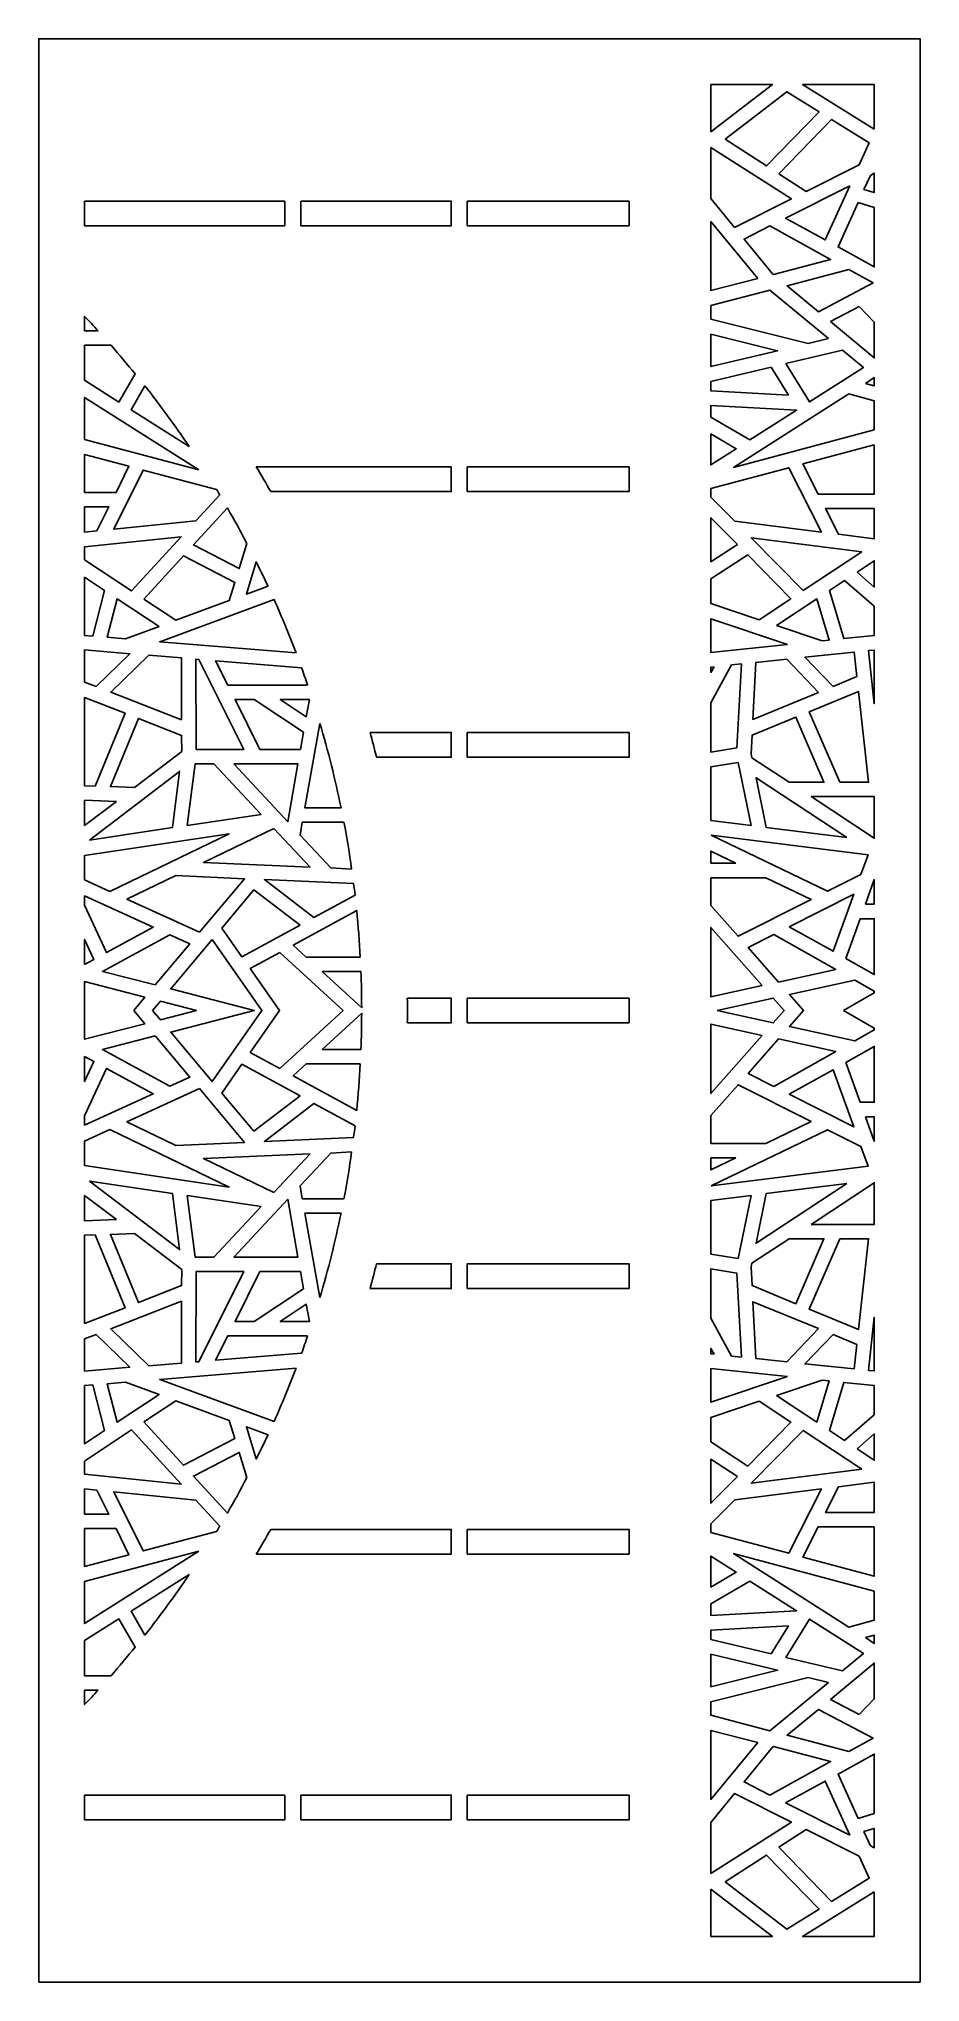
# Model space of a CAD drawing. Header units: millimetres. Extents: x 535 to 1115, y 476 to 1756.
import ezdxf

# ---------------------------------------------------------------- set-up
doc = ezdxf.new("R2010")
doc.units = ezdxf.units.MM
doc.layers.add('Default_Layer', color=1, linetype='Continuous', true_color=0xff0000)

msp = doc.modelspace()

# ---------------------------------------------------------------- linework, layer by layer
at = {"layer": 'Default_Layer'}
for p, q in [((696.7, 1649), (696.7, 1632.8)), ((707.3, 1632.8), (707.3, 1649)), ((696.7, 582.6), (696.7, 598.8)), ((707.3, 598.8), (707.3, 582.6))]:
    msp.add_line(p, q, dxfattribs=at)
for points in [[(534.6, 475.6), (1115.2, 475.6), (1115.2, 1756), (534.6, 1756)], [(977.4, 1694.7), (1017.9, 1725.9), (977.4, 1725.9)], [(986.7, 1689.9), (1027.3, 1721.1), (1048.6, 1707.9), (1014, 1672.3)], [(1085, 1696.5), (1085, 1725.9), (1037.7, 1725.9)], [(1022.2, 1667.1), (1040.2, 1655.5), (1075.1, 1673), (1081.6, 1687.5), (1056.9, 1702.8)], [(977.4, 1684.5), (977.4, 1650.7), (993, 1631.7), (1030.4, 1650.5)], [(1082.4, 1666), (1078.2, 1656.8), (1085, 1654.7), (1085, 1667.4)], [(1068.8, 1659.2), (1026.5, 1637.9), (1052.7, 1623.5)], [(816.8, 1632.8), (816.8, 1649), (923.5, 1649), (923.5, 1632.8)], [(1074.3, 1648.1), (1061.1, 1618.9), (1085, 1605.7), (1085, 1644.8)], [(1008.2, 1598.1), (977.4, 1635.6), (977.4, 1590.1)], [(1016.2, 1632.7), (1056.2, 1610.7), (1018.5, 1600.8), (1018, 1601.2), (999.2, 1624.1)], [(1068.3, 1604), (1084.2, 1595.2), (1048.2, 1576.2), (1027.5, 1593.3)], [(1054.8, 1558.5), (1016.2, 1590.4), (977.4, 1580.2), (977.4, 1571.3), (1041.4, 1555.3)], [(1075, 1579.6), (1085, 1569.4), (1085, 1545.8), (1056.2, 1569.7)], [(977.4, 1561.5), (977.4, 1540), (1021.3, 1550.5)], [(1026.8, 1542), (1064, 1550.9), (1077.8, 1539.5), (1042.3, 1516.8)], [(1028.4, 1521.2), (1017, 1539.6), (977.4, 1530.2), (977.4, 1524)], [(1079.1, 1529), (1085, 1527.4), (1085, 1532.8)], [(640.1, 1472), (564.8, 1519.7), (564.8, 1492)], [(1003, 1491.7), (1033.8, 1511.3), (977.4, 1514.5), (977.4, 1506.8)], [(1085, 1498.4), (1085, 1517.5), (1068.2, 1522), (992.3, 1473.5)], [(977.4, 1495.7), (977.4, 1475.3), (994, 1485.9)], [(1085, 1488.6), (1038, 1475.9), (1048.1, 1456.1), (1085, 1456.1)], [(585.5, 1457.2), (564.8, 1457.2), (564.8, 1482.1), (594, 1474.4)], [(816.8, 1457.7), (923.5, 1457.7), (923.5, 1474), (816.8, 1474)], [(993.1, 1438.3), (977.4, 1454.1), (977.4, 1459.7), (1028.6, 1473.4), (1050.1, 1431)], [(564.8, 1447.7), (580.7, 1447.7), (572.8, 1431.8), (564.8, 1431)], [(977.4, 1411.5), (994.8, 1422.9), (977.4, 1440.5)], [(1061.5, 1429.6), (1085, 1426.6), (1085, 1446.5), (1052.9, 1446.5)], [(564.8, 1412.7), (595.7, 1392.2), (628.4, 1427.8), (564.8, 1421.4)], [(1076.8, 1418), (1038.2, 1392.5), (1003.9, 1427.3)], [(603.7, 1386.9), (624.8, 1372.9), (660.1, 1385.9), (663.8, 1397.8), (629.9, 1415.3)], [(1009.2, 1373.3), (1030.1, 1387.1), (1001.6, 1416), (977.4, 1400.1), (977.4, 1383.9)], [(1073.7, 1404.6), (1085, 1394.8), (1085, 1412.1)], [(570.1, 1362.5), (564.8, 1362.9), (564.8, 1401.2), (577.8, 1392.6)], [(1085, 1382.2), (1065.4, 1399.1), (1055.4, 1392.5), (1064.9, 1360.8), (1085, 1362.9)], [(613.8, 1368.8), (591.8, 1360.7), (579.7, 1361.7), (586.2, 1387)], [(1020.6, 1369.4), (1050.7, 1359.3), (1055.2, 1359.8), (1047.1, 1387)], [(1027.9, 1356.9), (977.4, 1373.9), (977.4, 1351.6)], [(564.8, 1332.2), (572.3, 1329.3), (594.5, 1350.9), (564.8, 1353.4)], [(628.7, 1307.3), (628.6, 1348.1), (607.1, 1349.9), (582, 1325.5)], [(638.3, 1287.8), (669.6, 1287.8), (640, 1347.1), (638.1, 1347.3)], [(1048.3, 1325.4), (1027.3, 1347.3), (1007, 1345.1), (1005, 1307.6)], [(1073.5, 1335.8), (1057.8, 1329.3), (1039.3, 1348.5), (1071.7, 1351.9)], [(1081.1, 1352.9), (1085, 1317.9), (1085, 1353.3)], [(994.5, 1288.8), (977.4, 1286), (977.4, 1318.6), (991, 1343.5), (997.4, 1344.1)], [(979.5, 1342.3), (977.4, 1338.5), (977.4, 1342.1)], [(564.8, 1263.9), (571.7, 1263.6), (591.4, 1311.6), (564.8, 1322)], [(707, 1287.8), (680.2, 1287.8), (663.9, 1320.6), (676.4, 1320.6), (709, 1299.1)], [(712.9, 1320.6), (710.8, 1309.3), (693.7, 1320.6)], [(1062.2, 1266.2), (1042.1, 1312.6), (1074.6, 1325.9), (1081.2, 1266.2)], [(628.8, 1286.4), (597.7, 1262.8), (581.8, 1263.3), (600.2, 1308.2), (628.7, 1297)], [(1004.4, 1282.3), (1028.9, 1266.2), (1051.8, 1266.2), (1033.3, 1309), (1004.5, 1297.1), (1003.8, 1285)], [(816.8, 1299), (923.5, 1299), (923.5, 1282.7), (816.8, 1282.7)], [(568, 1228.1), (622.6, 1236.3), (627.3, 1273.3)], [(681, 1244.9), (650, 1278.3), (637.6, 1278.3), (632.4, 1237.7)], [(698.6, 1240.1), (663.1, 1278.3), (705.3, 1278.3)], [(995.3, 1279.3), (977.4, 1276.3), (977.4, 1241), (1003.8, 1237.7)], [(1067, 1229.8), (1007.1, 1269.2), (1013.7, 1236.4)], [(1043.3, 1256.7), (1085, 1229.3), (1085, 1256.7)], [(585.8, 1253.6), (564.8, 1237.7), (564.8, 1254.3)], [(564.8, 1201.8), (581.3, 1194.3), (660, 1232.2), (564.8, 1218)], [(689.5, 1235.8), (713.3, 1210.3), (643, 1213.4)], [(977.5, 1231.4), (1080.9, 1218.4), (1076.2, 1205.5), (1054.1, 1194.4)], [(993.8, 1212.9), (977.4, 1212.9), (977.4, 1220.8)], [(640.4, 1167.3), (670, 1202.6), (624.8, 1204.7), (592.6, 1189.1)], [(564.8, 1185.2), (579.3, 1154), (610, 1170.7), (564.8, 1191.3)], [(706.7, 1172.1), (676.3, 1195.3), (655.2, 1170.1), (668.4, 1151.2)], [(977.4, 1203.3), (977.4, 1184.9), (995.2, 1164.7), (1043.4, 1189), (1013.6, 1203.3)], [(1028.9, 1171), (1071.5, 1192.4), (1057.8, 1154.8)], [(1079.2, 1185.9), (1085, 1185.9), (1085, 1202)], [(611.2, 1132.6), (634, 1159.7), (620.9, 1165.7), (576.5, 1141.6)], [(1011.2, 1132.2), (977.4, 1170.5), (977.4, 1124.7)], [(1021.9, 1134.5), (1001.8, 1157.3), (1018.7, 1165.8), (1059.6, 1142.8)], [(1066.2, 1150), (1085, 1139.5), (1085, 1176.3), (1075.7, 1176.3)], [(564.8, 1146.1), (570.9, 1149.4), (564.8, 1162.6)], [(648.8, 1162.6), (681.6, 1115.8), (648.8, 1069), (621.5, 1101.6), (676.5, 1115.8), (621.5, 1130)], [(693.4, 1154), (735.1, 1115.8), (693.4, 1077.6), (673.9, 1088.2), (693.2, 1115.8), (673.9, 1143.4)], [(597.1, 1115.8), (604.4, 1124.5), (564.8, 1134.8), (564.8, 1096.8), (604.4, 1107)], [(1064.8, 1115.8), (1085, 1104.2), (1085, 1103), (1072.1, 1095.8), (1029.1, 1105.3), (1038.4, 1115.8), (1029.1, 1126.3), (1072.1, 1135.8), (1085, 1128.6), (1085, 1127.4)], [(609.5, 1115.8), (614.7, 1121.9), (638.4, 1115.8), (614.7, 1109.7)], [(816.8, 1107.7), (923.5, 1107.7), (923.5, 1123.9), (816.8, 1123.9)], [(981.4, 1115.8), (1018.4, 1107.6), (1025.7, 1115.8), (1018.4, 1124)], [(1011.2, 1099.4), (977.4, 1061.1), (977.4, 1106.9)], [(611.2, 1099), (634, 1071.8), (620.9, 1065.9), (576.5, 1090)], [(1021.9, 1097.1), (1001.8, 1074.3), (1018.7, 1065.8), (1059.6, 1088.7)], [(1066.2, 1081.5), (1085, 1092.1), (1085, 1055.3), (1075.7, 1055.3)], [(564.8, 1085.5), (570.9, 1082.2), (564.8, 1069)], [(564.8, 1046.4), (579.3, 1077.6), (610, 1060.9), (564.8, 1040.3)], [(706.7, 1059.5), (676.3, 1036.3), (655.2, 1061.4), (668.4, 1080.4)], [(1028.9, 1060.6), (1071.5, 1039.1), (1057.8, 1076.8)], [(640.4, 1064.3), (670, 1028.9), (624.8, 1026.9), (592.6, 1042.5)], [(977.4, 1028.2), (977.4, 1046.7), (995.2, 1066.9), (1043.4, 1042.6), (1013.6, 1028.2)], [(581.3, 1037.3), (564.8, 1029.8), (564.8, 1013.6), (660, 999.4)], [(977.5, 1000.2), (1080.9, 1013.2), (1076.2, 1026.1), (1054.1, 1037.2)], [(1079.2, 1045.7), (1085, 1045.7), (1085, 1029.6)], [(689.5, 995.8), (713.3, 1021.3), (643, 1018.2)], [(993.8, 1018.7), (977.4, 1018.7), (977.4, 1010.8)], [(568, 1003.4), (622.6, 995.3), (627.3, 958.3)], [(1067, 1001.8), (1007.1, 962.4), (1013.7, 995.2)], [(1043.3, 974.9), (1085, 1002.3), (1085, 974.9)], [(585.8, 978), (564.8, 993.9), (564.8, 977.2)], [(681, 986.7), (650, 953.3), (637.6, 953.3), (632.4, 993.9)], [(698.6, 991.5), (663.1, 953.3), (705.3, 953.3)], [(995.3, 952.3), (977.4, 955.3), (977.4, 990.6), (1003.8, 993.9)], [(564.8, 967.7), (571.7, 967.9), (591.4, 920), (564.8, 909.6)], [(628.8, 945.2), (597.7, 968.8), (581.8, 968.3), (600.2, 923.4), (628.7, 934.5)], [(1004.4, 949.3), (1028.9, 965.4), (1051.8, 965.4), (1033.3, 922.6), (1004.5, 934.5), (1003.8, 946.6)], [(1062.2, 965.4), (1042.1, 919), (1074.6, 905.7), (1081.2, 965.4)], [(816.8, 932.6), (923.5, 932.6), (923.5, 948.9), (816.8, 948.9)], [(638.3, 943.8), (669.6, 943.8), (640, 884.4), (638.1, 884.3)], [(707, 943.8), (680.2, 943.8), (663.9, 910.9), (676.4, 910.9), (709, 932.5)], [(994.5, 942.8), (977.4, 945.6), (977.4, 913), (991, 888.1), (997.4, 887.4)], [(628.7, 924.3), (628.6, 883.5), (607.1, 881.7), (582, 906.1)], [(712.9, 910.9), (710.8, 922.2), (693.7, 910.9)], [(1048.3, 906.2), (1027.3, 884.3), (1007, 886.4), (1005, 923.9)], [(1081.1, 878.7), (1085, 913.7), (1085, 878.3)], [(564.8, 899.4), (572.3, 902.3), (594.5, 880.7), (564.8, 878.2)], [(1073.5, 895.8), (1057.8, 902.3), (1039.3, 883.1), (1071.7, 879.7)], [(979.5, 889.3), (977.4, 893.1), (977.4, 889.5)], [(591.8, 870.9), (613.8, 862.8), (586.2, 844.6), (579.7, 869.9)], [(1027.9, 874.7), (977.4, 857.7), (977.4, 880)], [(1020.6, 862.2), (1050.7, 872.3), (1055.2, 871.8), (1047.1, 844.6)], [(1085, 849.4), (1065.4, 832.5), (1055.4, 839.1), (1064.9, 870.8), (1085, 868.7)], [(570.1, 869.1), (564.8, 868.7), (564.8, 830.3), (577.8, 839)], [(603.7, 844.7), (624.8, 858.7), (660.1, 845.7), (663.8, 833.8), (629.9, 816.2)], [(1009.2, 858.3), (1030.1, 844.5), (1001.6, 815.6), (977.4, 831.5), (977.4, 847.7)], [(564.8, 818.9), (595.7, 839.4), (628.4, 803.8), (564.8, 810.2)], [(1076.8, 813.6), (1038.2, 839.1), (1003.9, 804.3)], [(1073.7, 827), (1085, 836.8), (1085, 819.5)], [(977.4, 820.1), (994.8, 808.7), (977.4, 791.1)], [(564.8, 783.9), (580.7, 783.9), (572.8, 799.8), (564.8, 800.6)], [(993.1, 793.3), (977.4, 777.5), (977.4, 771.9), (1028.6, 758.2), (1050.1, 800.6)], [(1061.5, 802), (1085, 805), (1085, 785.1), (1052.9, 785.1)], [(585.5, 774.4), (564.8, 774.4), (564.8, 749.5), (594, 757.2)], [(816.8, 773.9), (923.5, 773.9), (923.5, 757.6), (816.8, 757.6)], [(1085, 775.5), (1085, 743), (1038, 755.7), (1048.1, 775.5)], [(640.1, 759.6), (564.8, 711.9), (564.8, 739.6)], [(977.4, 735.9), (977.4, 756.3), (994, 745.7)], [(1085, 733.2), (1085, 714.1), (1068.2, 709.6), (992.3, 758.1)], [(1003, 739.9), (1033.8, 720.3), (977.4, 717.1), (977.4, 724.8)], [(1028.4, 710.4), (1017, 692), (977.4, 701.4), (977.4, 707.6)], [(1064, 680.7), (1077.8, 692.1), (1042.3, 714.8), (1026.8, 689.6)], [(1079.1, 702.6), (1085, 704.2), (1085, 698.8)], [(977.4, 670.1), (977.4, 691.6), (1021.3, 681.1)], [(1075, 652), (1085, 662.2), (1085, 685.8), (1056.2, 661.9)], [(1054.8, 673.1), (1016.2, 641.2), (977.4, 651.4), (977.4, 660.3), (1041.4, 676.3)], [(1068.3, 627.6), (1084.2, 636.3), (1048.2, 655.3), (1027.5, 638.3)], [(1008.2, 633.5), (977.4, 596), (977.4, 641.5)], [(1016.2, 598.9), (1056.2, 620.9), (1018.5, 630.8), (1018, 630.4), (999.2, 607.5)], [(1074.3, 583.5), (1061.1, 612.7), (1085, 625.9), (1085, 586.8)], [(1068.8, 572.4), (1026.5, 593.7), (1052.7, 608.1)], [(816.8, 598.8), (816.8, 582.6), (923.5, 582.6), (923.5, 598.8)], [(977.4, 547.1), (977.4, 580.9), (993, 599.9), (1030.4, 581.1)], [(1082.4, 565.5), (1078.2, 574.8), (1085, 576.9), (1085, 564.2)], [(1022.2, 564.5), (1040.2, 576.1), (1075.1, 558.6), (1081.6, 544.1), (1056.9, 528.8)], [(986.7, 541.7), (1027.3, 510.5), (1048.6, 523.7), (1014, 559.3)], [(977.4, 536.9), (1017.9, 505.7), (977.4, 505.7)], [(1085, 535), (1085, 505.7), (1037.7, 505.7)]]:
    msp.add_lwpolyline(points, close=True, dxfattribs=at)
for points in [[(696.7, 1649), (564.8, 1649), (564.8, 1632.8), (696.7, 1632.8)], [(707.3, 1632.8), (806.3, 1632.8), (806.3, 1649), (707.3, 1649)], [(687.4, 1457.7), (806.3, 1457.7), (806.3, 1474), (677.9, 1474)], [(757, 1282.7), (806.3, 1282.7), (806.3, 1299), (752.8, 1299)], [(777.4, 1107.7), (806.3, 1107.7), (806.3, 1123.9), (777.4, 1123.9)], [(757, 948.9), (806.3, 948.9), (806.3, 932.6), (752.8, 932.6)], [(687.4, 773.9), (806.3, 773.9), (806.3, 757.6), (677.9, 757.6)], [(696.7, 582.6), (564.8, 582.6), (564.8, 598.8), (696.7, 598.8)], [(707.3, 598.8), (806.3, 598.8), (806.3, 582.6), (707.3, 582.6)]]:
    msp.add_lwpolyline(points, dxfattribs=at)
for points in [[(573.6, 1563.6, 0.004899), (564.8, 1573.1), (564.8, 1563.6)], [(582.2, 1554.1), (564.8, 1554.1), (564.8, 1531), (587.3, 1516.7), (598.1, 1535.2, 0.009291)], [(633.6, 1487.4, 0.018558), (604.5, 1527.3), (595.4, 1511.6)], [(653.8, 1455.5, 0.001579), (651.7, 1459.1), (603.4, 1471.9), (584, 1432.9), (638.1, 1438.4)], [(671.7, 1423.5, 0.010048), (658.9, 1446.9), (636.5, 1422.6), (666.6, 1407)], [(685.6, 1395.3, 0.00668), (677.9, 1411.3), (671.4, 1390.1)], [(704.1, 1351.4), (614.3, 1358.8), (689.6, 1386.6, -0.014324)], [(711.7, 1330.2, 0.004535), (707.7, 1341.5), (651.1, 1346.2), (659.1, 1330.2)], [(719.8, 1305), (709.9, 1249.3), (733.7, 1249.3, 0.021623)], [(740.7, 1209), (726.9, 1209.7), (706.7, 1231.3), (708.2, 1239.8), (735.6, 1239.8, -0.01172)], [(742.9, 1191.8, 0.002887), (742, 1199.4), (683.2, 1202.1), (715.8, 1177.1)], [(746.3, 1150.9, 0.011564), (744, 1181.6), (702.2, 1158.8), (710.8, 1150.9)], [(747.3, 1117.6, 0.008956), (746.8, 1141.4), (721.3, 1141.4)], [(747.3, 1114, -0.008956), (746.8, 1090.2), (721.3, 1090.2)], [(746.3, 1080.7, -0.011564), (744, 1050), (702.2, 1072.8), (710.8, 1080.7)], [(742.9, 1039.8, -0.002887), (742, 1032.2), (683.2, 1029.5), (715.8, 1054.5)], [(740.7, 1022.6), (726.9, 1021.9), (706.7, 1000.3), (708.2, 991.8), (735.6, 991.8, 0.01172)], [(719.8, 926.6), (709.9, 982.3), (733.7, 982.3, -0.021623)], [(711.7, 901.4, -0.004535), (707.7, 890), (651.1, 885.4), (659.1, 901.4)], [(704.1, 880.2), (614.3, 872.7), (689.6, 845, 0.014324)], [(685.6, 836.3, -0.00668), (677.9, 820.3), (671.4, 841.5)], [(671.7, 808.1, -0.010048), (658.9, 784.7), (636.5, 809), (666.6, 824.6)], [(653.8, 776.1, -0.001579), (651.7, 772.5), (603.4, 759.7), (584, 798.7), (638.1, 793.2)], [(633.6, 744.1, -0.018558), (604.5, 704.3), (595.4, 720)], [(582.2, 677.5), (564.8, 677.5), (564.8, 700.6), (587.3, 714.9), (598.1, 696.4, -0.009291)], [(573.6, 668, -0.004899), (564.8, 658.5), (564.8, 668)]]:
    msp.add_lwpolyline(points, format="xyb", close=True, dxfattribs=at)
at = {"layer": 'Default_Layer', "extrusion": (0, 0, -1)}
for start, end in [(148.947, 150.5018), (164.7059, 166.0934), (179.3286, 180.6714)]:
    msp.add_arc((-83, 1115.8), 694.4, start, end, dxfattribs=at)
at = {"layer": 'Default_Layer'}
for start, end in [(344.7059, 346.0934), (328.947, 330.5018)]:
    msp.add_arc((83, 1115.8), 694.4, start, end, dxfattribs=at)

doc.saveas('drawing.dxf')
